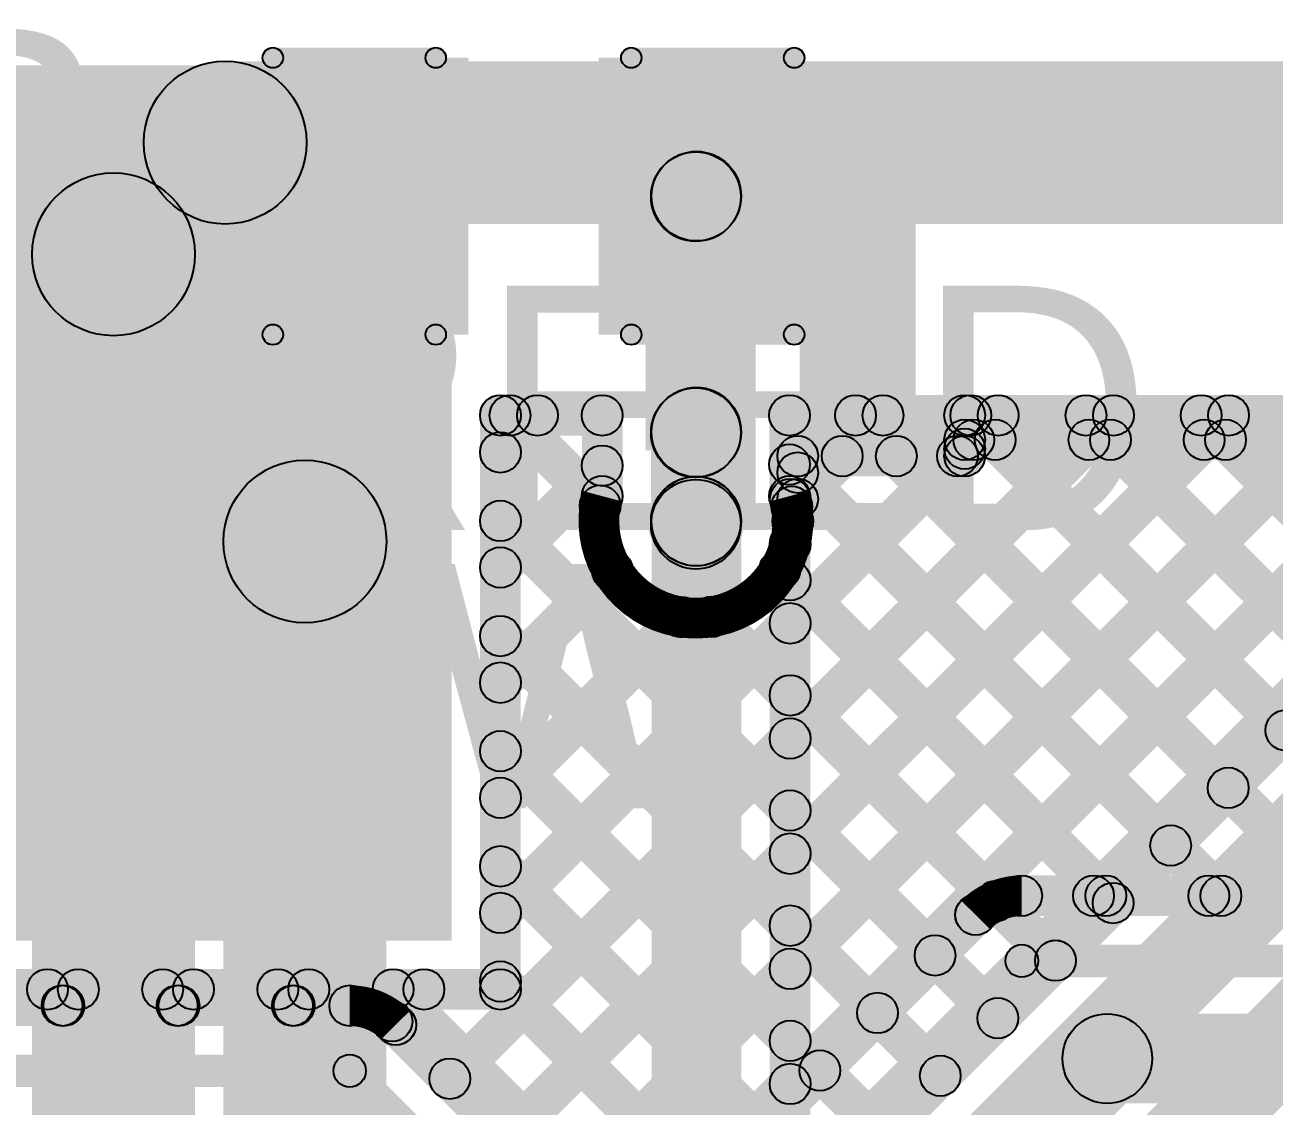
# Model space of a CAD drawing. Header units: millimetres. Extents: x -0.08 to 5.25, y -0.08 to 2.73.
# Drawn here: x 0.8983 to 1.205, y 2.3003 to 2.5659 of the extents above; entities that cross this region are included whole.
import ezdxf

# ---------------------------------------------------------------- set-up
doc = ezdxf.new("R2010")
doc.units = ezdxf.units.MM
doc.header["$MEASUREMENT"] = 0
for name, color, linetype in [('BottomLayer', 5, 'Continuous'), ('BottomPaste', 16, 'Continuous'), ('BottomSolder', 6, 'Continuous'), ('TopLayer', 1, 'Continuous'), ('TopOverlay', 2, 'Continuous'), ('TopPaste', 8, 'Continuous'), ('TopSolder', 216, 'Continuous'), ('ViaHoleLayer', 16, 'Continuous')]:
    doc.layers.add(name, color=color, linetype=linetype)

# ---------------------------------------------------------------- blocks, each defined once
blk = doc.blocks.new('R__0402_B_11')
at = {"layer": 'BottomLayer'}
for points in [[(-0.0095, 0.0125), (-0.0095, -0.0125), (-0.0275, -0.0125), (-0.0275, 0.0125)], [(0.0275, 0.0125), (0.0275, -0.0125), (0.0095, -0.0125), (0.0095, 0.0125)]]:
    blk.add_hatch(color=5, dxfattribs=at).paths.add_polyline_path(points)
at = {"layer": 'BottomPaste'}
for points in [[(-0.0095, 0.0125), (-0.0095, -0.0125), (-0.0275, -0.0125), (-0.0275, 0.0125)], [(0.0275, 0.0125), (0.0275, -0.0125), (0.0095, -0.0125), (0.0095, 0.0125)]]:
    blk.add_hatch(color=16, dxfattribs=at).paths.add_polyline_path(points)
at = {"layer": 'BottomSolder'}
for points in [[(-0.0055, 0.0165), (-0.0055, -0.0165), (-0.0315, -0.0165), (-0.0315, 0.0165)], [(0.0315, 0.0165), (0.0315, -0.0165), (0.0055, -0.0165), (0.0055, 0.0165)]]:
    blk.add_hatch(color=6, dxfattribs=at).paths.add_polyline_path(points)
blk = doc.blocks.new('SMD_PAD_18')
at = {"layer": 'TopLayer'}
for points in [[(-0.06, 0.03), (-0.02, 0.03), (-0.02, -0.03), (-0.06, -0.03)], [(0.02, 0.03), (0.06, 0.03), (0.06, -0.03), (0.02, -0.03)]]:
    blk.add_hatch(color=1, dxfattribs=at).paths.add_polyline_path(points)
at = {"layer": 'TopOverlay'}
h = blk.add_hatch(color=2, dxfattribs=at)
edge = h.paths.add_edge_path()
edge.add_arc((-0.064, 0.034), 0.0025, 0, 360)
h = blk.add_hatch(color=2, dxfattribs=at)
edge = h.paths.add_edge_path()
edge.add_arc((-0.064, 0.034), 0.0025, 0, 360)
for points in [[(-0.0665, 0.034), (-0.0615, 0.034), (-0.0615, -0.034), (-0.0665, -0.034)], [(-0.024, 0.0365), (-0.024, 0.0315), (-0.064, 0.0315), (-0.064, 0.0365)], [(0.064, 0.0365), (0.064, 0.0315), (0.024, 0.0315), (0.024, 0.0365)], [(0.0615, 0.034), (0.0665, 0.034), (0.0665, -0.034), (0.0615, -0.034)], [(-0.024, -0.0315), (-0.024, -0.0365), (-0.064, -0.0365), (-0.064, -0.0315)], [(0.064, -0.0315), (0.064, -0.0365), (0.024, -0.0365), (0.024, -0.0315)]]:
    blk.add_hatch(color=2, dxfattribs=at).paths.add_polyline_path(points)
h = blk.add_hatch(color=2, dxfattribs=at)
edge = h.paths.add_edge_path()
edge.add_arc((-0.024, 0.034), 0.0025, 0, 360)
h = blk.add_hatch(color=2, dxfattribs=at)
edge = h.paths.add_edge_path()
edge.add_arc((0.024, 0.034), 0.0025, 0, 360)
h = blk.add_hatch(color=2, dxfattribs=at)
edge = h.paths.add_edge_path()
edge.add_arc((0.064, 0.034), 0.0025, 0, 360)
h = blk.add_hatch(color=2, dxfattribs=at)
edge = h.paths.add_edge_path()
edge.add_arc((0.064, 0.034), 0.0025, 0, 360)
h = blk.add_hatch(color=2, dxfattribs=at)
edge = h.paths.add_edge_path()
edge.add_arc((-0.064, -0.034), 0.0025, 0, 360)
h = blk.add_hatch(color=2, dxfattribs=at)
edge = h.paths.add_edge_path()
edge.add_arc((-0.064, -0.034), 0.0025, 0, 360)
h = blk.add_hatch(color=2, dxfattribs=at)
edge = h.paths.add_edge_path()
edge.add_arc((-0.024, -0.034), 0.0025, 0, 360)
h = blk.add_hatch(color=2, dxfattribs=at)
edge = h.paths.add_edge_path()
edge.add_arc((0.024, -0.034), 0.0025, 0, 360)
h = blk.add_hatch(color=2, dxfattribs=at)
edge = h.paths.add_edge_path()
edge.add_arc((0.064, -0.034), 0.0025, 0, 360)
h = blk.add_hatch(color=2, dxfattribs=at)
edge = h.paths.add_edge_path()
edge.add_arc((0.064, -0.034), 0.0025, 0, 360)
at = {"layer": 'TopPaste'}
for points in [[(-0.06, 0.03), (-0.02, 0.03), (-0.02, -0.03), (-0.06, -0.03)], [(0.02, 0.03), (0.06, 0.03), (0.06, -0.03), (0.02, -0.03)]]:
    blk.add_hatch(color=8, dxfattribs=at).paths.add_polyline_path(points)
at = {"layer": 'TopSolder'}
for points in [[(-0.064, 0.034), (-0.016, 0.034), (-0.016, -0.034), (-0.064, -0.034)], [(0.016, 0.034), (0.064, 0.034), (0.064, -0.034), (0.016, -0.034)]]:
    blk.add_hatch(color=216, dxfattribs=at).paths.add_polyline_path(points)
at = {"layer": 'TopOverlay'}
for centre in [(-0.064, 0.034), (-0.064, 0.034), (-0.024, 0.034), (0.024, 0.034), (0.064, 0.034), (0.064, 0.034), (-0.064, -0.034), (-0.064, -0.034), (-0.024, -0.034), (0.024, -0.034), (0.064, -0.034), (0.064, -0.034)]:
    blk.add_circle(centre, 0.0025, dxfattribs=at)

msp = doc.modelspace()

# ---------------------------------------------------------------- hatches: boundary and pattern name
at = {"layer": 'BottomLayer'}
h = msp.add_hatch(color=5, dxfattribs=at)
edge = h.paths.add_edge_path()
edge.add_arc((0.94743, 2.537), 0.02, 0, 360)
h = msp.add_hatch(color=5, dxfattribs=at)
edge = h.paths.add_edge_path()
edge.add_arc((0.94743, 2.537), 0.02, 0, 360)
for points in [[(0.94743, 2.517), (0.94743, 2.557), (2.805, 2.557), (2.805, 2.517)], [(1.089, 2.472), (1.117, 2.472), (1.117, 2.557), (1.089, 2.557)], [(0.93414, 2.49543), (0.90586, 2.52371), (0.93329, 2.55114), (0.96157, 2.52286)], [(0.94, 2.214), (0.9, 2.214), (0.9, 2.50957), (0.94, 2.50957)], [(1.05069, 2.46144), (1.076, 2.46144), (1.076, 2.50244), (1.05069, 2.50244)], [(1.129, 2.465), (1.129, 2.475), (2.82675, 2.475), (2.82675, 2.465)], [(1.07078, 2.45795), (1.05522, 2.47351), (1.05536, 2.47364), (1.07091, 2.45809)], [(1.08967, 2.38709), (1.0826, 2.39416), (1.16198, 2.47354), (1.16905, 2.46646)], [(1.08967, 2.33052), (1.0826, 2.33759), (1.21854, 2.47354), (1.22562, 2.46646)], [(1.08967, 2.30223), (1.0826, 2.30931), (1.24683, 2.47354), (1.2539, 2.46646)], [(1.08967, 2.3588), (1.0826, 2.36587), (1.19026, 2.47354), (1.19733, 2.46646)], [(1.08967, 2.27395), (1.0826, 2.28102), (1.27511, 2.47354), (1.28218, 2.46646)], [(1.13254, 2.45824), (1.12546, 2.46531), (1.13369, 2.47354), (1.14076, 2.46646)], [(1.12696, 2.46646), (1.13403, 2.47354), (1.21139, 2.39617), (1.20432, 2.3891)], [(1.15524, 2.46646), (1.16231, 2.47354), (1.22554, 2.41031), (1.21847, 2.40324)], [(1.18353, 2.46646), (1.1906, 2.47354), (1.23968, 2.42445), (1.23261, 2.41738)], [(1.134, 2.46), (1.124, 2.46), (1.124, 2.47), (1.134, 2.47)], [(1.129, 2.459), (1.129, 2.469), (2.83275, 2.469), (2.83275, 2.459)], [(1.074, 2.444), (1.052, 2.444), (1.052, 2.46573), (1.074, 2.46573)], [(1.07413, 2.444), (1.05213, 2.444), (1.05213, 2.46587), (1.07413, 2.46587)], [(1.08967, 2.33052), (1.0826, 2.33759), (1.21254, 2.46754), (1.21961, 2.46046)], [(1.08967, 2.3588), (1.0826, 2.36588), (1.18426, 2.46754), (1.19133, 2.46046)], [(1.08967, 2.30224), (1.0826, 2.30931), (1.24083, 2.46754), (1.2479, 2.46046)], [(1.08967, 2.38709), (1.0826, 2.39416), (1.15597, 2.46754), (1.16305, 2.46046)], [(1.08967, 2.27395), (1.0826, 2.28102), (1.26911, 2.46754), (1.27618, 2.46046)], [(1.13254, 2.45824), (1.12546, 2.46531), (1.12769, 2.46754), (1.13476, 2.46046)], [(1.13296, 2.46046), (1.14003, 2.46754), (1.21139, 2.39617), (1.20432, 2.3891)], [(1.16124, 2.46046), (1.16831, 2.46754), (1.22554, 2.41031), (1.21847, 2.40324)], [(1.18952, 2.46046), (1.1966, 2.46754), (1.23968, 2.42445), (1.23261, 2.41738)], [(1.08967, 2.41537), (1.0826, 2.42244), (1.12369, 2.46354), (1.13076, 2.45646)], [(1.08967, 2.41537), (1.0826, 2.42244), (1.12369, 2.46354), (1.13076, 2.45646)], [(1.09007, 2.44406), (1.083, 2.45113), (1.09541, 2.46354), (1.10248, 2.45646)], [(1.09007, 2.44406), (1.083, 2.45113), (1.09541, 2.46354), (1.10248, 2.45646)], [(1.088, 2.455), (1.088, 2.465), (1.129, 2.465), (1.129, 2.455)], [(1.088, 2.455), (1.088, 2.465), (1.129, 2.465), (1.129, 2.455)], [(1.10867, 2.45646), (1.11574, 2.46354), (1.19725, 2.38203), (1.19018, 2.37496)], [(1.10867, 2.45646), (1.11574, 2.46354), (1.19725, 2.38203), (1.19018, 2.37496)], [(1.134, 2.46), (1.124, 2.46), (1.124, 2.464), (1.134, 2.464)], [(1.08967, 2.26737), (1.0826, 2.27444), (1.26795, 2.4598), (1.27502, 2.45273)], [(1.08967, 2.26737), (1.0826, 2.27444), (1.26795, 2.4598), (1.27502, 2.45273)], [(1.093, 2.44944), (1.083, 2.44944), (1.083, 2.46), (1.093, 2.46)], [(1.093, 2.44944), (1.083, 2.44944), (1.083, 2.46), (1.093, 2.46)], [(1.08446, 2.45239), (1.09154, 2.45946), (1.18311, 2.36788), (1.17604, 2.36081)], [(1.08446, 2.45239), (1.09154, 2.45946), (1.18311, 2.36788), (1.17604, 2.36081)], [(0.94478, 2.08147), (0.92922, 2.09703), (1.27997, 2.44778), (1.29553, 2.43222)], [(1.07413, 2.25639), (1.05213, 2.25639), (1.05213, 2.444), (1.07413, 2.444)], [(0.987, 2.214), (0.947, 2.214), (0.947, 2.439), (0.987, 2.439)], [(1.09113, 2.27091), (1.08113, 2.27091), (1.08113, 2.43836), (1.09113, 2.43836)], [(1.09113, 2.27091), (1.08113, 2.27091), (1.08113, 2.43836), (1.09113, 2.43836)], [(1.0826, 2.42597), (1.08967, 2.43304), (1.16897, 2.35374), (1.1619, 2.34667)], [(1.0826, 2.42597), (1.08967, 2.43304), (1.16897, 2.35374), (1.1619, 2.34667)], [(0.98178, 2.07522), (0.96622, 2.09078), (1.28922, 2.41378), (1.30478, 2.39822)], [(1.0826, 2.39769), (1.08967, 2.40476), (1.15483, 2.3396), (1.14775, 2.33253)], [(1.0826, 2.39768), (1.08967, 2.40476), (1.15483, 2.3396), (1.14775, 2.33253)], [(1.0826, 2.3694), (1.08967, 2.37647), (1.14068, 2.32546), (1.13361, 2.31839)], [(1.0826, 2.3694), (1.08967, 2.37647), (1.14068, 2.32546), (1.13361, 2.31839)], [(1.0826, 2.34112), (1.08967, 2.34819), (1.12654, 2.31132), (1.11947, 2.30425)], [(1.0826, 2.34112), (1.08967, 2.34819), (1.12654, 2.31132), (1.11947, 2.30424)], [(1.0826, 2.31283), (1.08967, 2.3199), (1.1124, 2.29717), (1.10533, 2.2901)], [(1.0826, 2.31283), (1.08967, 2.3199), (1.1124, 2.29717), (1.10533, 2.2901)]]:
    msp.add_hatch(color=5, dxfattribs=at).paths.add_polyline_path(points)
h = msp.add_hatch(color=5, dxfattribs=at)
edge = h.paths.add_edge_path()
edge.add_arc((0.92, 2.50957), 0.02, 0, 360)
h = msp.add_hatch(color=5, dxfattribs=at)
edge = h.paths.add_edge_path()
edge.add_arc((0.92, 2.50957), 0.02, 0, 360)
h = msp.add_hatch(color=5, dxfattribs=at)
edge = h.paths.add_edge_path()
edge.add_arc((1.063, 2.46573), 0.011, 0, 360)
h = msp.add_hatch(color=5, dxfattribs=at)
edge = h.paths.add_edge_path()
edge.add_arc((1.063, 2.46573), 0.011, 0, 360)
h = msp.add_hatch(color=5, dxfattribs=at)
edge = h.paths.add_edge_path()
edge.add_arc((1.06313, 2.46587), 0.011, 0, 360)
h = msp.add_hatch(color=5, dxfattribs=at)
edge = h.paths.add_edge_path()
edge.add_arc((1.06313, 2.46587), 0.011, 0, 360)
h = msp.add_hatch(color=5, dxfattribs=at)
edge = h.paths.add_edge_path()
edge.add_arc((1.129, 2.47), 0.005, 0, 360)
h = msp.add_hatch(color=5, dxfattribs=at)
edge = h.paths.add_edge_path()
edge.add_arc((1.129, 2.47), 0.005, 0, 360)
h = msp.add_hatch(color=5, dxfattribs=at)
edge = h.paths.add_edge_path()
edge.add_arc((1.13049, 2.47), 0.005, 0, 360)
h = msp.add_hatch(color=5, dxfattribs=at)
edge = h.paths.add_edge_path()
edge.add_arc((1.13723, 2.47), 0.005, 0, 360)
h = msp.add_hatch(color=5, dxfattribs=at)
edge = h.paths.add_edge_path()
edge.add_arc((1.15878, 2.47), 0.005, 0, 360)
h = msp.add_hatch(color=5, dxfattribs=at)
edge = h.paths.add_edge_path()
edge.add_arc((1.16551, 2.47), 0.005, 0, 360)
h = msp.add_hatch(color=5, dxfattribs=at)
edge = h.paths.add_edge_path()
edge.add_arc((1.18706, 2.47), 0.005, 0, 360)
h = msp.add_hatch(color=5, dxfattribs=at)
edge = h.paths.add_edge_path()
edge.add_arc((1.1938, 2.47), 0.005, 0, 360)
h = msp.add_hatch(color=5, dxfattribs=at)
edge = h.paths.add_edge_path()
edge.add_arc((1.129, 2.464), 0.005, 0, 360)
h = msp.add_hatch(color=5, dxfattribs=at)
edge = h.paths.add_edge_path()
edge.add_arc((1.129, 2.464), 0.005, 0, 360)
h = msp.add_hatch(color=5, dxfattribs=at)
edge = h.paths.add_edge_path()
edge.add_arc((1.13123, 2.464), 0.005, 0, 360)
h = msp.add_hatch(color=5, dxfattribs=at)
edge = h.paths.add_edge_path()
edge.add_arc((1.13649, 2.464), 0.005, 0, 360)
h = msp.add_hatch(color=5, dxfattribs=at)
edge = h.paths.add_edge_path()
edge.add_arc((1.15951, 2.464), 0.005, 0, 360)
h = msp.add_hatch(color=5, dxfattribs=at)
edge = h.paths.add_edge_path()
edge.add_arc((1.16478, 2.464), 0.005, 0, 360)
h = msp.add_hatch(color=5, dxfattribs=at)
edge = h.paths.add_edge_path()
edge.add_arc((1.18779, 2.464), 0.005, 0, 360)
h = msp.add_hatch(color=5, dxfattribs=at)
edge = h.paths.add_edge_path()
edge.add_arc((1.19306, 2.464), 0.005, 0, 360)
h = msp.add_hatch(color=5, dxfattribs=at)
edge = h.paths.add_edge_path()
edge.add_arc((1.129, 2.46177), 0.005, 0, 360)
h = msp.add_hatch(color=5, dxfattribs=at)
edge = h.paths.add_edge_path()
edge.add_arc((1.129, 2.46177), 0.005, 0, 360)
h = msp.add_hatch(color=5, dxfattribs=at)
edge = h.paths.add_edge_path()
edge.add_arc((1.088, 2.46), 0.005, 0, 360)
h = msp.add_hatch(color=5, dxfattribs=at)
edge = h.paths.add_edge_path()
edge.add_arc((1.088, 2.46), 0.005, 0, 360)
h = msp.add_hatch(color=5, dxfattribs=at)
edge = h.paths.add_edge_path()
edge.add_arc((1.088, 2.46), 0.005, 0, 360)
h = msp.add_hatch(color=5, dxfattribs=at)
edge = h.paths.add_edge_path()
edge.add_arc((1.088, 2.46), 0.005, 0, 360)
h = msp.add_hatch(color=5, dxfattribs=at)
edge = h.paths.add_edge_path()
edge.add_arc((1.09894, 2.46), 0.005, 0, 360)
h = msp.add_hatch(color=5, dxfattribs=at)
edge = h.paths.add_edge_path()
edge.add_arc((1.09894, 2.46), 0.005, 0, 360)
h = msp.add_hatch(color=5, dxfattribs=at)
edge = h.paths.add_edge_path()
edge.add_arc((1.11221, 2.46), 0.005, 0, 360)
h = msp.add_hatch(color=5, dxfattribs=at)
edge = h.paths.add_edge_path()
edge.add_arc((1.11221, 2.46), 0.005, 0, 360)
h = msp.add_hatch(color=5, dxfattribs=at)
edge = h.paths.add_edge_path()
edge.add_arc((1.12723, 2.46), 0.005, 0, 360)
h = msp.add_hatch(color=5, dxfattribs=at)
edge = h.paths.add_edge_path()
edge.add_arc((1.12723, 2.46), 0.005, 0, 360)
h = msp.add_hatch(color=5, dxfattribs=at)
edge = h.paths.add_edge_path()
edge.add_arc((1.129, 2.46), 0.005, 0, 360)
h = msp.add_hatch(color=5, dxfattribs=at)
edge = h.paths.add_edge_path()
edge.add_arc((1.129, 2.46), 0.005, 0, 360)
h = msp.add_hatch(color=5, dxfattribs=at)
edge = h.paths.add_edge_path()
edge.add_arc((1.129, 2.46), 0.005, 0, 360)
h = msp.add_hatch(color=5, dxfattribs=at)
edge = h.paths.add_edge_path()
edge.add_arc((1.129, 2.46), 0.005, 0, 360)
h = msp.add_hatch(color=5, dxfattribs=at)
edge = h.paths.add_edge_path()
edge.add_arc((1.088, 2.45592), 0.005, 0, 360)
h = msp.add_hatch(color=5, dxfattribs=at)
edge = h.paths.add_edge_path()
edge.add_arc((1.088, 2.45592), 0.005, 0, 360)
h = msp.add_hatch(color=5, dxfattribs=at)
edge = h.paths.add_edge_path()
edge.add_arc((0.967, 2.439), 0.02, 0, 360)
h = msp.add_hatch(color=5, dxfattribs=at)
edge = h.paths.add_edge_path()
edge.add_arc((1.063, 2.444), 0.01181, 0, 360)
h = msp.add_hatch(color=5, dxfattribs=at)
edge = h.paths.add_edge_path()
edge.add_arc((1.063, 2.444), 0.011, 0, 360)
h = msp.add_hatch(color=5, dxfattribs=at)
edge = h.paths.add_edge_path()
edge.add_arc((1.06313, 2.444), 0.011, 0, 360)
h = msp.add_hatch(color=5, dxfattribs=at)
edge = h.paths.add_edge_path()
edge.add_arc((1.06313, 2.444), 0.011, 0, 360)
h = msp.add_hatch(color=5, dxfattribs=at)
edge = h.paths.add_edge_path()
edge.add_arc((1.08618, 2.44944), 0.005, 0, 360)
h = msp.add_hatch(color=5, dxfattribs=at)
edge = h.paths.add_edge_path()
edge.add_arc((1.08618, 2.44944), 0.005, 0, 360)
h = msp.add_hatch(color=5, dxfattribs=at)
edge = h.paths.add_edge_path()
edge.add_arc((1.088, 2.44944), 0.005, 0, 360)
h = msp.add_hatch(color=5, dxfattribs=at)
edge = h.paths.add_edge_path()
edge.add_arc((1.088, 2.44944), 0.005, 0, 360)
h = msp.add_hatch(color=5, dxfattribs=at)
edge = h.paths.add_edge_path()
edge.add_arc((0.967, 2.439), 0.01181, 0, 360)
h = msp.add_hatch(color=5, dxfattribs=at)
edge = h.paths.add_edge_path()
edge.add_arc((1.08654, 2.4476), 0.005, 0, 360)
h = msp.add_hatch(color=5, dxfattribs=at)
edge = h.paths.add_edge_path()
edge.add_arc((1.08654, 2.4476), 0.005, 0, 360)
h = msp.add_hatch(color=5, dxfattribs=at)
edge = h.paths.add_edge_path()
edge.add_arc((1.08681, 2.444), 0.005, 0, 360)
h = msp.add_hatch(color=5, dxfattribs=at)
edge = h.paths.add_edge_path()
edge.add_arc((1.08681, 2.444), 0.005, 0, 360)
h = msp.add_hatch(color=5, dxfattribs=at)
edge = h.paths.add_edge_path()
edge.add_arc((1.08681, 2.444), 0.005, 0, 360)
h = msp.add_hatch(color=5, dxfattribs=at)
edge = h.paths.add_edge_path()
edge.add_arc((1.08681, 2.444), 0.005, 0, 360)
h = msp.add_hatch(color=5, dxfattribs=at)
edge = h.paths.add_edge_path()
edge.add_arc((1.08613, 2.43836), 0.005, 0, 360)
h = msp.add_hatch(color=5, dxfattribs=at)
edge = h.paths.add_edge_path()
edge.add_arc((1.08613, 2.43836), 0.005, 0, 360)
h = msp.add_hatch(color=5, dxfattribs=at)
edge = h.paths.add_edge_path()
edge.add_arc((1.08613, 2.43836), 0.005, 0, 360)
h = msp.add_hatch(color=5, dxfattribs=at)
edge = h.paths.add_edge_path()
edge.add_arc((1.08613, 2.43836), 0.005, 0, 360)
h = msp.add_hatch(color=5, dxfattribs=at)
edge = h.paths.add_edge_path()
edge.add_arc((1.08613, 2.42951), 0.005, 0, 360)
h = msp.add_hatch(color=5, dxfattribs=at)
edge = h.paths.add_edge_path()
edge.add_arc((1.08613, 2.4295), 0.005, 0, 360)
h = msp.add_hatch(color=5, dxfattribs=at)
edge = h.paths.add_edge_path()
edge.add_arc((1.08613, 2.41891), 0.005, 0, 360)
h = msp.add_hatch(color=5, dxfattribs=at)
edge = h.paths.add_edge_path()
edge.add_arc((1.08613, 2.41891), 0.005, 0, 360)
h = msp.add_hatch(color=5, dxfattribs=at)
edge = h.paths.add_edge_path()
edge.add_arc((1.08613, 2.40122), 0.005, 0, 360)
h = msp.add_hatch(color=5, dxfattribs=at)
edge = h.paths.add_edge_path()
edge.add_arc((1.08613, 2.40122), 0.005, 0, 360)
h = msp.add_hatch(color=5, dxfattribs=at)
edge = h.paths.add_edge_path()
edge.add_arc((1.08613, 2.39062), 0.005, 0, 360)
h = msp.add_hatch(color=5, dxfattribs=at)
edge = h.paths.add_edge_path()
edge.add_arc((1.08613, 2.39062), 0.005, 0, 360)
h = msp.add_hatch(color=5, dxfattribs=at)
edge = h.paths.add_edge_path()
edge.add_arc((1.20786, 2.39263), 0.005, 0, 360)
h = msp.add_hatch(color=5, dxfattribs=at)
edge = h.paths.add_edge_path()
edge.add_arc((1.20786, 2.39263), 0.005, 0, 360)
h = msp.add_hatch(color=5, dxfattribs=at)
edge = h.paths.add_edge_path()
edge.add_arc((1.19372, 2.37849), 0.005, 0, 360)
h = msp.add_hatch(color=5, dxfattribs=at)
edge = h.paths.add_edge_path()
edge.add_arc((1.19372, 2.37849), 0.005, 0, 360)
h = msp.add_hatch(color=5, dxfattribs=at)
edge = h.paths.add_edge_path()
edge.add_arc((1.08613, 2.37294), 0.005, 0, 360)
h = msp.add_hatch(color=5, dxfattribs=at)
edge = h.paths.add_edge_path()
edge.add_arc((1.08613, 2.37294), 0.005, 0, 360)
h = msp.add_hatch(color=5, dxfattribs=at)
edge = h.paths.add_edge_path()
edge.add_arc((1.17957, 2.36435), 0.005, 0, 360)
h = msp.add_hatch(color=5, dxfattribs=at)
edge = h.paths.add_edge_path()
edge.add_arc((1.17957, 2.36435), 0.005, 0, 360)
h = msp.add_hatch(color=5, dxfattribs=at)
edge = h.paths.add_edge_path()
edge.add_arc((1.08613, 2.36234), 0.005, 0, 360)
h = msp.add_hatch(color=5, dxfattribs=at)
edge = h.paths.add_edge_path()
edge.add_arc((1.08613, 2.36234), 0.005, 0, 360)
h = msp.add_hatch(color=5, dxfattribs=at)
edge = h.paths.add_edge_path()
edge.add_arc((1.16543, 2.35021), 0.005, 0, 360)
h = msp.add_hatch(color=5, dxfattribs=at)
edge = h.paths.add_edge_path()
edge.add_arc((1.16543, 2.35021), 0.005, 0, 360)
h = msp.add_hatch(color=5, dxfattribs=at)
edge = h.paths.add_edge_path()
edge.add_arc((1.08613, 2.34465), 0.005, 0, 360)
h = msp.add_hatch(color=5, dxfattribs=at)
edge = h.paths.add_edge_path()
edge.add_arc((1.08613, 2.34465), 0.005, 0, 360)
h = msp.add_hatch(color=5, dxfattribs=at)
edge = h.paths.add_edge_path()
edge.add_arc((1.15129, 2.33607), 0.005, 0, 360)
h = msp.add_hatch(color=5, dxfattribs=at)
edge = h.paths.add_edge_path()
edge.add_arc((1.15129, 2.33606), 0.005, 0, 360)
h = msp.add_hatch(color=5, dxfattribs=at)
edge = h.paths.add_edge_path()
edge.add_arc((1.08613, 2.33405), 0.005, 0, 360)
h = msp.add_hatch(color=5, dxfattribs=at)
edge = h.paths.add_edge_path()
edge.add_arc((1.08613, 2.33406), 0.005, 0, 360)
h = msp.add_hatch(color=5, dxfattribs=at)
edge = h.paths.add_edge_path()
edge.add_arc((1.13715, 2.32192), 0.005, 0, 360)
h = msp.add_hatch(color=5, dxfattribs=at)
edge = h.paths.add_edge_path()
edge.add_arc((1.13715, 2.32192), 0.005, 0, 360)
h = msp.add_hatch(color=5, dxfattribs=at)
edge = h.paths.add_edge_path()
edge.add_arc((1.08613, 2.31637), 0.005, 0, 360)
h = msp.add_hatch(color=5, dxfattribs=at)
edge = h.paths.add_edge_path()
edge.add_arc((1.08613, 2.31637), 0.005, 0, 360)
h = msp.add_hatch(color=5, dxfattribs=at)
edge = h.paths.add_edge_path()
edge.add_arc((1.12301, 2.30778), 0.005, 0, 360)
h = msp.add_hatch(color=5, dxfattribs=at)
edge = h.paths.add_edge_path()
edge.add_arc((1.12301, 2.30778), 0.005, 0, 360)
h = msp.add_hatch(color=5, dxfattribs=at)
edge = h.paths.add_edge_path()
edge.add_arc((1.08613, 2.30577), 0.005, 0, 360)
h = msp.add_hatch(color=5, dxfattribs=at)
edge = h.paths.add_edge_path()
edge.add_arc((1.08613, 2.30577), 0.005, 0, 360)
at = {"layer": 'TopLayer'}
for points in [[(0.659, 2.341), (1.003, 2.341), (1.003, 2.556), (0.659, 2.556)], [(1.07078, 2.51592), (1.05522, 2.53147), (1.05536, 2.53161), (1.07091, 2.51605)], [(1.074, 2.44325), (1.052, 2.44325), (1.052, 2.5237), (1.074, 2.5237)], [(1.015, 2.465), (1.015, 2.475), (1.04, 2.475), (1.04, 2.465)], [(1.086, 2.465), (1.086, 2.475), (5.046, 2.475), (5.046, 2.465)], [(1.0061, 2.30352), (0.99903, 2.31059), (1.16198, 2.47354), (1.16905, 2.46646)], [(1.01854, 2.34424), (1.01146, 2.35131), (1.13369, 2.47354), (1.14076, 2.46646)], [(1.01854, 2.45737), (1.01146, 2.46445), (1.02055, 2.47354), (1.02762, 2.46646)], [(1.02025, 2.28938), (1.01318, 2.29645), (1.19026, 2.47354), (1.19733, 2.46646)], [(1.01382, 2.46646), (1.02089, 2.47354), (1.04304, 2.45139), (1.03597, 2.44432)], [(1.03438, 2.27523), (1.02731, 2.2823), (1.21854, 2.47354), (1.22562, 2.46646)], [(1.03854, 2.2511), (1.03146, 2.25817), (1.24683, 2.47354), (1.2539, 2.46646)], [(1.09007, 2.44406), (1.083, 2.45113), (1.10541, 2.47354), (1.11248, 2.46646)], [(1.09867, 2.46646), (1.10574, 2.47354), (1.22374, 2.35554), (1.21667, 2.34846)], [(1.12696, 2.46646), (1.13403, 2.47354), (1.25203, 2.35554), (1.24496, 2.34846)], [(1.15524, 2.46646), (1.16231, 2.47354), (1.28031, 2.35554), (1.27324, 2.34846)], [(1.16418, 2.34846), (1.15711, 2.35554), (1.27511, 2.47354), (1.28218, 2.46646)], [(1.18353, 2.46646), (1.1906, 2.47354), (1.3086, 2.35554), (1.30153, 2.34846)], [(1.19247, 2.34846), (1.1854, 2.35554), (1.3034, 2.47354), (1.31047, 2.46646)], [(1.02, 2.329), (1.01, 2.329), (1.01, 2.47), (1.02, 2.47)], [(1.045, 2.45016), (1.035, 2.45016), (1.035, 2.47), (1.045, 2.47)], [(1.091, 2.45016), (1.081, 2.45016), (1.081, 2.47), (1.091, 2.47)], [(1.01854, 2.42909), (1.01146, 2.43616), (1.03646, 2.46116), (1.04354, 2.45409)], [(1.08246, 2.45439), (1.08954, 2.46146), (1.19546, 2.35554), (1.18839, 2.34846)], [(1.01146, 2.44054), (1.01854, 2.44761), (1.12526, 2.34088), (1.11819, 2.33381)], [(1.01854, 2.40081), (1.01146, 2.40788), (1.03898, 2.43539), (1.04605, 2.42832)], [(1.08006, 2.42851), (1.08713, 2.43558), (1.16718, 2.35554), (1.1601, 2.34846)], [(1.01854, 2.37252), (1.01146, 2.37959), (1.05587, 2.424), (1.06294, 2.41693)], [(1.06332, 2.41697), (1.07039, 2.42404), (1.1402, 2.35423), (1.13313, 2.34716)], [(1.01146, 2.41225), (1.01854, 2.41932), (1.11112, 2.32674), (1.10404, 2.31967)], [(1.01146, 2.38397), (1.01854, 2.39104), (1.09697, 2.3126), (1.0899, 2.30553)], [(1.01146, 2.35568), (1.01854, 2.36275), (1.08283, 2.29846), (1.07576, 2.29139)], [(1.143, 2.347), (1.143, 2.357), (2.537, 2.357), (2.537, 2.347)], [(1.06512, 2.27367), (1.05805, 2.28074), (1.12814, 2.35084), (1.13521, 2.34376)], [(1.143, 2.332), (1.143, 2.34), (2.537, 2.34), (2.537, 2.332)], [(1.07571, 2.26305), (1.07005, 2.26871), (1.14017, 2.33883), (1.14583, 2.33317)], [(0.70192, 2.324), (0.70192, 2.334), (1.015, 2.334), (1.015, 2.324)], [(1.01146, 2.3274), (1.01854, 2.33447), (1.06869, 2.28432), (1.06162, 2.27725)], [(0.90026, 2.32546), (0.90733, 2.33254), (0.91133, 2.32854), (0.90426, 2.32146)], [(0.91091, 2.32146), (0.90384, 2.32854), (0.90784, 2.33254), (0.91491, 2.32546)], [(0.92855, 2.32546), (0.93562, 2.33254), (0.93962, 2.32854), (0.93255, 2.32146)], [(0.93919, 2.32146), (0.93212, 2.32854), (0.93612, 2.33254), (0.94319, 2.32546)], [(0.95683, 2.32546), (0.9639, 2.33254), (0.9679, 2.32854), (0.96083, 2.32146)], [(0.96748, 2.32146), (0.96041, 2.32854), (0.96441, 2.33254), (0.97148, 2.32546)], [(0.99193, 2.31763), (0.98486, 2.3247), (0.99269, 2.33254), (0.99976, 2.32546)], [(0.98511, 2.32546), (0.99219, 2.33254), (1.06042, 2.2643), (1.05335, 2.25723)], [(0.70663, 2.32), (0.70663, 2.33), (0.978, 2.33), (0.978, 2.32)], [(0.98579, 2.31676), (0.99286, 2.32384), (1.03384, 2.28286), (1.02676, 2.27579)], [(1.164, 2.301), (1.164, 2.323), (2.36816, 2.323), (2.36816, 2.301)], [(1.11878, 2.25122), (1.10322, 2.26678), (1.15622, 2.31978), (1.17178, 2.30422)], [(0.689, 2.305), (0.689, 2.313), (0.978, 2.313), (0.978, 2.305)], [(0.97517, 2.30617), (0.98083, 2.31183), (1.02183, 2.27083), (1.01617, 2.26517)]]:
    msp.add_hatch(color=1, dxfattribs=at).paths.add_polyline_path(points)
h = msp.add_hatch(color=1, dxfattribs=at)
edge = h.paths.add_edge_path()
edge.add_arc((1.063, 2.5237), 0.011, 0, 360)
h = msp.add_hatch(color=1, dxfattribs=at)
edge = h.paths.add_edge_path()
edge.add_arc((1.063, 2.5237), 0.011, 0, 360)
h = msp.add_hatch(color=1, dxfattribs=at)
edge = h.paths.add_edge_path()
edge.add_arc((1.06313, 2.52383), 0.011, 0, 360)
h = msp.add_hatch(color=1, dxfattribs=at)
edge = h.paths.add_edge_path()
edge.add_arc((1.015, 2.47), 0.005, 0, 360)
h = msp.add_hatch(color=1, dxfattribs=at)
edge = h.paths.add_edge_path()
edge.add_arc((1.015, 2.47), 0.005, 0, 360)
h = msp.add_hatch(color=1, dxfattribs=at)
edge = h.paths.add_edge_path()
edge.add_arc((1.01736, 2.47), 0.005, 0, 360)
h = msp.add_hatch(color=1, dxfattribs=at)
edge = h.paths.add_edge_path()
edge.add_arc((1.02409, 2.47), 0.005, 0, 360)
h = msp.add_hatch(color=1, dxfattribs=at)
edge = h.paths.add_edge_path()
edge.add_arc((1.04, 2.47), 0.005, 0, 360)
h = msp.add_hatch(color=1, dxfattribs=at)
edge = h.paths.add_edge_path()
edge.add_arc((1.04, 2.47), 0.005, 0, 360)
h = msp.add_hatch(color=1, dxfattribs=at)
edge = h.paths.add_edge_path()
edge.add_arc((1.086, 2.47), 0.005, 0, 360)
h = msp.add_hatch(color=1, dxfattribs=at)
edge = h.paths.add_edge_path()
edge.add_arc((1.086, 2.47), 0.005, 0, 360)
h = msp.add_hatch(color=1, dxfattribs=at)
edge = h.paths.add_edge_path()
edge.add_arc((1.10221, 2.47), 0.005, 0, 360)
h = msp.add_hatch(color=1, dxfattribs=at)
edge = h.paths.add_edge_path()
edge.add_arc((1.10894, 2.47), 0.005, 0, 360)
h = msp.add_hatch(color=1, dxfattribs=at)
edge = h.paths.add_edge_path()
edge.add_arc((1.13049, 2.47), 0.005, 0, 360)
h = msp.add_hatch(color=1, dxfattribs=at)
edge = h.paths.add_edge_path()
edge.add_arc((1.13723, 2.47), 0.005, 0, 360)
h = msp.add_hatch(color=1, dxfattribs=at)
edge = h.paths.add_edge_path()
edge.add_arc((1.15878, 2.47), 0.005, 0, 360)
h = msp.add_hatch(color=1, dxfattribs=at)
edge = h.paths.add_edge_path()
edge.add_arc((1.16551, 2.47), 0.005, 0, 360)
h = msp.add_hatch(color=1, dxfattribs=at)
edge = h.paths.add_edge_path()
edge.add_arc((1.18706, 2.47), 0.005, 0, 360)
h = msp.add_hatch(color=1, dxfattribs=at)
edge = h.paths.add_edge_path()
edge.add_arc((1.1938, 2.47), 0.005, 0, 360)
h = msp.add_hatch(color=1, dxfattribs=at)
edge = h.paths.add_edge_path()
edge.add_arc((1.015, 2.46091), 0.005, 0, 360)
h = msp.add_hatch(color=1, dxfattribs=at)
edge = h.paths.add_edge_path()
edge.add_arc((1.086, 2.45792), 0.005, 0, 360)
h = msp.add_hatch(color=1, dxfattribs=at)
edge = h.paths.add_edge_path()
edge.add_arc((1.04, 2.45763), 0.005, 0, 360)
h = msp.add_hatch(color=1, dxfattribs=at)
edge = h.paths.add_edge_path()
edge.add_arc((1.04, 2.45016), 0.005, 0, 360)
h = msp.add_hatch(color=1, dxfattribs=at)
edge = h.paths.add_edge_path()
edge.add_arc((1.04, 2.45016), 0.005, 0, 360)
h = msp.add_hatch(color=1, dxfattribs=at)
edge = h.paths.add_edge_path()
edge.add_arc((1.063, 2.444), 0.01181, 0, 360)
h = msp.add_hatch(color=1, dxfattribs=at)
edge = h.paths.add_edge_path()
edge.add_arc((1.063, 2.44325), 0.011, 0, 360)
h = msp.add_hatch(color=1, dxfattribs=at)
edge = h.paths.add_edge_path()
edge.add_arc((1.086, 2.45016), 0.005, 0, 360)
h = msp.add_hatch(color=1, dxfattribs=at)
edge = h.paths.add_edge_path()
edge.add_arc((1.086, 2.45016), 0.005, 0, 360)
h = msp.add_hatch(color=1, dxfattribs=at)
edge = h.paths.add_edge_path()
edge.add_arc((0.967, 2.439), 0.01181, 0, 360)
h = msp.add_hatch(color=1, dxfattribs=at)
edge = h.paths.add_edge_path()
edge.add_arc((1.0395, 2.44785), 0.005, 0, 360)
h = msp.add_hatch(color=1, dxfattribs=at)
edge = h.paths.add_edge_path()
edge.add_arc((1.08654, 2.4476), 0.005, 0, 360)
h = msp.add_hatch(color=1, dxfattribs=at)
edge = h.paths.add_edge_path()
edge.add_arc((1.015, 2.44407), 0.005, 0, 360)
h = msp.add_hatch(color=1, dxfattribs=at)
edge = h.paths.add_edge_path()
edge.add_arc((1.08681, 2.444), 0.005, 0, 360)
h = msp.add_hatch(color=1, dxfattribs=at)
edge = h.paths.add_edge_path()
edge.add_arc((1.08681, 2.444), 0.005, 0, 360)
h = msp.add_hatch(color=1, dxfattribs=at)
edge = h.paths.add_edge_path()
edge.add_arc((1.015, 2.43263), 0.005, 0, 360)
h = msp.add_hatch(color=1, dxfattribs=at)
edge = h.paths.add_edge_path()
edge.add_arc((1.04252, 2.43186), 0.005, 0, 360)
h = msp.add_hatch(color=1, dxfattribs=at)
edge = h.paths.add_edge_path()
edge.add_arc((1.08359, 2.43205), 0.005, 0, 360)
h = msp.add_hatch(color=1, dxfattribs=at)
edge = h.paths.add_edge_path()
edge.add_arc((1.0594, 2.42046), 0.005, 0, 360)
h = msp.add_hatch(color=1, dxfattribs=at)
edge = h.paths.add_edge_path()
edge.add_arc((1.06685, 2.4205), 0.005, 0, 360)
h = msp.add_hatch(color=1, dxfattribs=at)
edge = h.paths.add_edge_path()
edge.add_arc((1.015, 2.41579), 0.005, 0, 360)
h = msp.add_hatch(color=1, dxfattribs=at)
edge = h.paths.add_edge_path()
edge.add_arc((1.015, 2.40434), 0.005, 0, 360)
h = msp.add_hatch(color=1, dxfattribs=at)
edge = h.paths.add_edge_path()
edge.add_arc((1.015, 2.3875), 0.005, 0, 360)
h = msp.add_hatch(color=1, dxfattribs=at)
edge = h.paths.add_edge_path()
edge.add_arc((1.015, 2.37606), 0.005, 0, 360)
h = msp.add_hatch(color=1, dxfattribs=at)
edge = h.paths.add_edge_path()
edge.add_arc((1.015, 2.35922), 0.005, 0, 360)
h = msp.add_hatch(color=1, dxfattribs=at)
edge = h.paths.add_edge_path()
edge.add_arc((1.13666, 2.35069), 0.005, 0, 360)
h = msp.add_hatch(color=1, dxfattribs=at)
edge = h.paths.add_edge_path()
edge.add_arc((1.143, 2.352), 0.005, 0, 360)
h = msp.add_hatch(color=1, dxfattribs=at)
edge = h.paths.add_edge_path()
edge.add_arc((1.143, 2.352), 0.005, 0, 360)
h = msp.add_hatch(color=1, dxfattribs=at)
edge = h.paths.add_edge_path()
edge.add_arc((1.143, 2.352), 0.005, 0, 360)
h = msp.add_hatch(color=1, dxfattribs=at)
edge = h.paths.add_edge_path()
edge.add_arc((1.16065, 2.352), 0.005, 0, 360)
h = msp.add_hatch(color=1, dxfattribs=at)
edge = h.paths.add_edge_path()
edge.add_arc((1.16364, 2.352), 0.005, 0, 360)
h = msp.add_hatch(color=1, dxfattribs=at)
edge = h.paths.add_edge_path()
edge.add_arc((1.18893, 2.352), 0.005, 0, 360)
h = msp.add_hatch(color=1, dxfattribs=at)
edge = h.paths.add_edge_path()
edge.add_arc((1.19192, 2.352), 0.005, 0, 360)
h = msp.add_hatch(color=1, dxfattribs=at)
edge = h.paths.add_edge_path()
edge.add_arc((1.015, 2.34777), 0.005, 0, 360)
h = msp.add_hatch(color=1, dxfattribs=at)
edge = h.paths.add_edge_path()
edge.add_arc((1.13167, 2.3473), 0.005, 0, 360)
h = msp.add_hatch(color=1, dxfattribs=at)
edge = h.paths.add_edge_path()
edge.add_arc((1.13167, 2.3473), 0.005, 0, 360)
h = msp.add_hatch(color=1, dxfattribs=at)
edge = h.paths.add_edge_path()
edge.add_arc((1.13169, 2.34731), 0.005, 0, 360)
h = msp.add_hatch(color=1, dxfattribs=at)
edge = h.paths.add_edge_path()
edge.add_arc((1.12172, 2.33735), 0.005, 0, 360)
h = msp.add_hatch(color=1, dxfattribs=at)
edge = h.paths.add_edge_path()
edge.add_arc((1.143, 2.336), 0.004, 0, 360)
h = msp.add_hatch(color=1, dxfattribs=at)
edge = h.paths.add_edge_path()
edge.add_arc((1.143, 2.336), 0.004, 0, 360)
h = msp.add_hatch(color=1, dxfattribs=at)
edge = h.paths.add_edge_path()
edge.add_arc((0.9038, 2.329), 0.005, 0, 360)
h = msp.add_hatch(color=1, dxfattribs=at)
edge = h.paths.add_edge_path()
edge.add_arc((0.91137, 2.329), 0.005, 0, 360)
h = msp.add_hatch(color=1, dxfattribs=at)
edge = h.paths.add_edge_path()
edge.add_arc((0.93208, 2.329), 0.005, 0, 360)
h = msp.add_hatch(color=1, dxfattribs=at)
edge = h.paths.add_edge_path()
edge.add_arc((0.93966, 2.329), 0.005, 0, 360)
h = msp.add_hatch(color=1, dxfattribs=at)
edge = h.paths.add_edge_path()
edge.add_arc((0.96037, 2.329), 0.005, 0, 360)
h = msp.add_hatch(color=1, dxfattribs=at)
edge = h.paths.add_edge_path()
edge.add_arc((0.96794, 2.329), 0.005, 0, 360)
h = msp.add_hatch(color=1, dxfattribs=at)
edge = h.paths.add_edge_path()
edge.add_arc((0.98865, 2.329), 0.005, 0, 360)
h = msp.add_hatch(color=1, dxfattribs=at)
edge = h.paths.add_edge_path()
edge.add_arc((0.99623, 2.329), 0.005, 0, 360)
h = msp.add_hatch(color=1, dxfattribs=at)
edge = h.paths.add_edge_path()
edge.add_arc((1.015, 2.33093), 0.005, 0, 360)
h = msp.add_hatch(color=1, dxfattribs=at)
edge = h.paths.add_edge_path()
edge.add_arc((1.015, 2.329), 0.005, 0, 360)
h = msp.add_hatch(color=1, dxfattribs=at)
edge = h.paths.add_edge_path()
edge.add_arc((1.015, 2.329), 0.005, 0, 360)
h = msp.add_hatch(color=1, dxfattribs=at)
edge = h.paths.add_edge_path()
edge.add_arc((0.90737, 2.325), 0.005, 0, 360)
h = msp.add_hatch(color=1, dxfattribs=at)
edge = h.paths.add_edge_path()
edge.add_arc((0.9078, 2.325), 0.005, 0, 360)
h = msp.add_hatch(color=1, dxfattribs=at)
edge = h.paths.add_edge_path()
edge.add_arc((0.93566, 2.325), 0.005, 0, 360)
h = msp.add_hatch(color=1, dxfattribs=at)
edge = h.paths.add_edge_path()
edge.add_arc((0.93608, 2.325), 0.005, 0, 360)
h = msp.add_hatch(color=1, dxfattribs=at)
edge = h.paths.add_edge_path()
edge.add_arc((0.96394, 2.325), 0.005, 0, 360)
h = msp.add_hatch(color=1, dxfattribs=at)
edge = h.paths.add_edge_path()
edge.add_arc((0.96437, 2.325), 0.005, 0, 360)
h = msp.add_hatch(color=1, dxfattribs=at)
edge = h.paths.add_edge_path()
edge.add_arc((0.978, 2.325), 0.005, 0, 360)
h = msp.add_hatch(color=1, dxfattribs=at)
edge = h.paths.add_edge_path()
edge.add_arc((0.978, 2.325), 0.005, 0, 360)
h = msp.add_hatch(color=1, dxfattribs=at)
edge = h.paths.add_edge_path()
edge.add_arc((0.978, 2.325), 0.005, 0, 360)
h = msp.add_hatch(color=1, dxfattribs=at)
edge = h.paths.add_edge_path()
edge.add_arc((1.10758, 2.32321), 0.005, 0, 360)
h = msp.add_hatch(color=1, dxfattribs=at)
edge = h.paths.add_edge_path()
edge.add_arc((0.98839, 2.32117), 0.005, 0, 360)
h = msp.add_hatch(color=1, dxfattribs=at)
edge = h.paths.add_edge_path()
edge.add_arc((0.98931, 2.32031), 0.005, 0, 360)
h = msp.add_hatch(color=1, dxfattribs=at)
edge = h.paths.add_edge_path()
edge.add_arc((0.98933, 2.3203), 0.005, 0, 360)
h = msp.add_hatch(color=1, dxfattribs=at)
edge = h.paths.add_edge_path()
edge.add_arc((0.98933, 2.3203), 0.005, 0, 360)
h = msp.add_hatch(color=1, dxfattribs=at)
edge = h.paths.add_edge_path()
edge.add_arc((1.164, 2.312), 0.011, 0, 360)
h = msp.add_hatch(color=1, dxfattribs=at)
edge = h.paths.add_edge_path()
edge.add_arc((1.164, 2.312), 0.011, 0, 360)
h = msp.add_hatch(color=1, dxfattribs=at)
edge = h.paths.add_edge_path()
edge.add_arc((0.978, 2.309), 0.004, 0, 360)
h = msp.add_hatch(color=1, dxfattribs=at)
edge = h.paths.add_edge_path()
edge.add_arc((0.978, 2.309), 0.004, 0, 360)
h = msp.add_hatch(color=1, dxfattribs=at)
edge = h.paths.add_edge_path()
edge.add_arc((1.09344, 2.30906), 0.005, 0, 360)
h = msp.add_hatch(color=1, dxfattribs=at)
edge = h.paths.add_edge_path()
edge.add_arc((1.00257, 2.30706), 0.005, 0, 360)
at = {"layer": 'ViaHoleLayer'}
h = msp.add_hatch(color=16, dxfattribs=at)
edge = h.paths.add_edge_path()
edge.add_arc((1.063, 2.444), 0.00591, 0, 360)
h = msp.add_hatch(color=16, dxfattribs=at)
edge = h.paths.add_edge_path()
edge.add_arc((0.967, 2.439), 0.00591, 0, 360)

# ---------------------------------------------------------------- linework, layer by layer
at = {"layer": 'BottomLayer', "const_width": 0.01}
for points in [[(1.08618, 2.44944, -0.057686), (1.08681, 2.444)], [(1.08618, 2.44944, -0.057686), (1.08681, 2.444)], [(1.08681, 2.444, -0.059811), (1.08613, 2.43836)], [(1.08681, 2.444, -0.059811), (1.08613, 2.43836)]]:
    msp.add_lwpolyline(points, format="xyb", dxfattribs=at)
at = {"layer": 'BottomLayer'}
for centre, radius in [((0.94743, 2.537), 0.02), ((0.94743, 2.537), 0.02), ((0.92, 2.50957), 0.02), ((0.92, 2.50957), 0.02), ((1.063, 2.46573), 0.011), ((1.063, 2.46573), 0.011), ((1.06313, 2.46587), 0.011), ((1.06313, 2.46587), 0.011), ((1.129, 2.47), 0.005), ((1.129, 2.47), 0.005), ((1.13049, 2.47), 0.005), ((1.13723, 2.47), 0.005), ((1.15878, 2.47), 0.005), ((1.16551, 2.47), 0.005), ((1.18706, 2.47), 0.005), ((1.1938, 2.47), 0.005), ((1.129, 2.464), 0.005), ((1.129, 2.464), 0.005), ((1.13123, 2.464), 0.005), ((1.13649, 2.464), 0.005), ((1.15951, 2.464), 0.005), ((1.16478, 2.464), 0.005), ((1.18779, 2.464), 0.005), ((1.19306, 2.464), 0.005), ((1.129, 2.46177), 0.005), ((1.129, 2.46177), 0.005), ((1.088, 2.46), 0.005), ((1.088, 2.46), 0.005), ((1.088, 2.46), 0.005), ((1.088, 2.46), 0.005), ((1.09894, 2.46), 0.005), ((1.09894, 2.46), 0.005), ((1.11221, 2.46), 0.005), ((1.11221, 2.46), 0.005), ((1.12723, 2.46), 0.005), ((1.12723, 2.46), 0.005), ((1.129, 2.46), 0.005), ((1.129, 2.46), 0.005), ((1.129, 2.46), 0.005), ((1.129, 2.46), 0.005), ((1.088, 2.45592), 0.005), ((1.088, 2.45592), 0.005), ((0.967, 2.439), 0.02), ((1.063, 2.444), 0.011), ((1.06313, 2.444), 0.011), ((1.06313, 2.444), 0.011), ((1.08618, 2.44944), 0.005), ((1.08618, 2.44944), 0.005), ((1.088, 2.44944), 0.005), ((1.088, 2.44944), 0.005), ((1.08654, 2.4476), 0.005), ((1.08654, 2.4476), 0.005), ((1.08681, 2.444), 0.005), ((1.08681, 2.444), 0.005), ((1.08681, 2.444), 0.005), ((1.08681, 2.444), 0.005), ((1.08613, 2.43836), 0.005), ((1.08613, 2.43836), 0.005), ((1.08613, 2.43836), 0.005), ((1.08613, 2.43836), 0.005), ((1.08613, 2.42951), 0.005), ((1.08613, 2.4295), 0.005), ((1.08613, 2.41891), 0.005), ((1.08613, 2.41891), 0.005), ((1.08613, 2.40122), 0.005), ((1.08613, 2.40122), 0.005), ((1.08613, 2.39062), 0.005), ((1.08613, 2.39062), 0.005), ((1.20786, 2.39263), 0.005), ((1.20786, 2.39263), 0.005), ((1.19372, 2.37849), 0.005), ((1.19372, 2.37849), 0.005), ((1.08613, 2.37294), 0.005), ((1.08613, 2.37294), 0.005), ((1.17957, 2.36435), 0.005), ((1.17957, 2.36435), 0.005), ((1.08613, 2.36234), 0.005), ((1.08613, 2.36234), 0.005), ((1.16543, 2.35021), 0.005), ((1.16543, 2.35021), 0.005), ((1.08613, 2.34465), 0.005), ((1.08613, 2.34465), 0.005), ((1.15129, 2.33607), 0.005), ((1.15129, 2.33606), 0.005), ((1.08613, 2.33406), 0.005), ((1.08613, 2.33405), 0.005), ((1.13715, 2.32192), 0.005), ((1.13715, 2.32192), 0.005), ((1.08613, 2.31637), 0.005), ((1.08613, 2.31637), 0.005), ((1.12301, 2.30778), 0.005), ((1.12301, 2.30778), 0.005), ((1.08613, 2.30577), 0.005), ((1.08613, 2.30577), 0.005)]:
    msp.add_circle(centre, radius, dxfattribs=at)
at = {"layer": 'TopLayer', "const_width": 0.01}
for points in [[(1.08681, 2.444, -1.14025), (1.04, 2.45016)], [(1.086, 2.45016, -0.06553), (1.08681, 2.444)], [(1.13167, 2.3473, -0.199231), (1.143, 2.352)], [(1.13169, 2.34731, -0.198912), (1.143, 2.352)], [(0.978, 2.325, -0.198912), (0.98931, 2.32031)], [(0.978, 2.325, -0.199231), (0.98933, 2.3203)]]:
    msp.add_lwpolyline(points, format="xyb", dxfattribs=at)
at = {"layer": 'TopLayer'}
for centre, radius in [((1.063, 2.5237), 0.011), ((1.063, 2.5237), 0.011), ((1.06313, 2.52383), 0.011), ((1.015, 2.47), 0.005), ((1.015, 2.47), 0.005), ((1.01736, 2.47), 0.005), ((1.02409, 2.47), 0.005), ((1.04, 2.47), 0.005), ((1.04, 2.47), 0.005), ((1.086, 2.47), 0.005), ((1.086, 2.47), 0.005), ((1.10221, 2.47), 0.005), ((1.10894, 2.47), 0.005), ((1.13049, 2.47), 0.005), ((1.13723, 2.47), 0.005), ((1.15878, 2.47), 0.005), ((1.16551, 2.47), 0.005), ((1.18706, 2.47), 0.005), ((1.1938, 2.47), 0.005), ((1.015, 2.46091), 0.005), ((1.086, 2.45792), 0.005), ((1.04, 2.45763), 0.005), ((1.04, 2.45016), 0.005), ((1.04, 2.45016), 0.005), ((1.063, 2.44325), 0.011), ((1.086, 2.45016), 0.005), ((1.086, 2.45016), 0.005), ((1.0395, 2.44785), 0.005), ((1.08654, 2.4476), 0.005), ((1.015, 2.44407), 0.005), ((1.08681, 2.444), 0.005), ((1.08681, 2.444), 0.005), ((1.015, 2.43263), 0.005), ((1.04252, 2.43186), 0.005), ((1.08359, 2.43205), 0.005), ((1.0594, 2.42046), 0.005), ((1.06685, 2.4205), 0.005), ((1.015, 2.41579), 0.005), ((1.015, 2.40434), 0.005), ((1.015, 2.3875), 0.005), ((1.015, 2.37606), 0.005), ((1.015, 2.35922), 0.005), ((1.13666, 2.35069), 0.005), ((1.143, 2.352), 0.005), ((1.143, 2.352), 0.005), ((1.143, 2.352), 0.005), ((1.16065, 2.352), 0.005), ((1.16364, 2.352), 0.005), ((1.18893, 2.352), 0.005), ((1.19192, 2.352), 0.005), ((1.015, 2.34777), 0.005), ((1.13167, 2.3473), 0.005), ((1.13167, 2.3473), 0.005), ((1.13169, 2.34731), 0.005), ((1.12172, 2.33735), 0.005), ((1.143, 2.336), 0.004), ((1.143, 2.336), 0.004), ((0.9038, 2.329), 0.005), ((0.91137, 2.329), 0.005), ((0.93208, 2.329), 0.005), ((0.93966, 2.329), 0.005), ((0.96037, 2.329), 0.005), ((0.96794, 2.329), 0.005), ((0.98865, 2.329), 0.005), ((0.99623, 2.329), 0.005), ((1.015, 2.33093), 0.005), ((1.015, 2.329), 0.005), ((1.015, 2.329), 0.005), ((0.90737, 2.325), 0.005), ((0.9078, 2.325), 0.005), ((0.93566, 2.325), 0.005), ((0.93608, 2.325), 0.005), ((0.96394, 2.325), 0.005), ((0.96437, 2.325), 0.005), ((0.978, 2.325), 0.005), ((0.978, 2.325), 0.005), ((0.978, 2.325), 0.005), ((1.10758, 2.32321), 0.005), ((0.98839, 2.32117), 0.005), ((0.98931, 2.32031), 0.005), ((0.98933, 2.3203), 0.005), ((0.98933, 2.3203), 0.005), ((1.164, 2.312), 0.011), ((1.164, 2.312), 0.011), ((0.978, 2.309), 0.004), ((0.978, 2.309), 0.004), ((1.09344, 2.30906), 0.005), ((1.00257, 2.30706), 0.005)]:
    msp.add_circle(centre, radius, dxfattribs=at)

# ---------------------------------------------------------------- block references
for name, p, rotation in [('SMD_PAD_18', (1.02313, 2.52383), 180), ('R__0402_B_11', (1.083, 2.488), 360)]:
    msp.add_blockref(name, p, dxfattribs=dict(rotation=rotation))

# ---------------------------------------------------------------- texts
at = {"layer": 'TopOverlay'}
for s, p in [('USB', (0.755, 2.505)), ('REED', (0.95213, 2.44183)), ('SW', (0.94213, 2.37348))]:
    msp.add_text(s, height=0.06, rotation=360, dxfattribs=at).set_placement(p)

doc.saveas('drawing.dxf')
